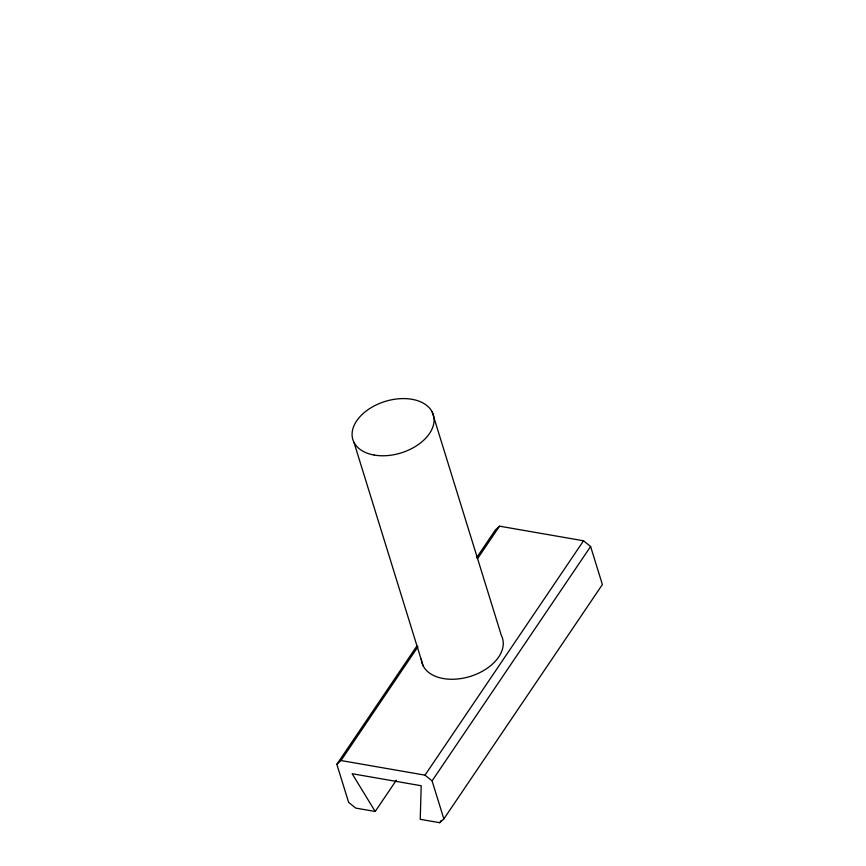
<?xml version="1.0" encoding="UTF-8"?>
<svg xmlns="http://www.w3.org/2000/svg" width="866" height="866" viewBox="0 0 866 866"><rect width="100%" height="100%" fill="white"/><g stroke="black" fill="none" stroke-linecap="round" stroke-linejoin="round"><path stroke-width="1.3" d="M396.336 780.234L375.195 811.474L355.699 808.086L348.63 802.36L336.852 764.321L416.871 646.014M476.517 557.856L495.384 529.949L499.52 526.171L583.543 540.785L590.612 546.511L602.39 584.561L443.857 818.922L439.733 822.7L420.237 819.312L421.201 785.733L352.148 773.728L375.195 811.474M336.852 764.321L340.988 760.532L417.986 646.696M477.621 558.538L499.52 526.171M340.988 760.532L425.011 775.157L583.543 540.785M443.857 818.922L432.08 780.883L590.612 546.511M439.733 822.7L441.238 820.47M425.011 775.157L432.08 780.883M432.177 411.935L501.349 635.417A42.109 26.954 -17.2 0 1 469.459 676.649A42.109 26.954 -17.2 0 1 421.298 659.123M353.999 442.429L423.171 665.911M374.22 455.072A42.109 26.954 -17.2 0 0 434.05 418.722A42.109 26.954 -17.2 0 0 370.984 407.756A42.109 26.954 -17.2 0 0 374.22 455.072"/></g></svg>
